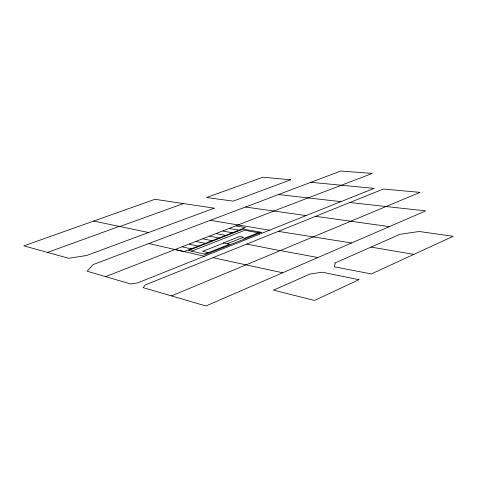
<?xml version="1.0" encoding="UTF-8"?>
<svg xmlns="http://www.w3.org/2000/svg" width="477" height="477" viewBox="0 0 477 477"><rect width="100%" height="100%" fill="white"/><g stroke="black" fill="none" stroke-linecap="round" stroke-linejoin="round"><path stroke-width="0.72" d="M349.85 202.528L425.699 210.9L205.891 305.978L143.219 287.643L145.086 285.031L383.323 189.047L420.064 192.362L171.47 295.907M227.177 243.747L243.64 237.2L239.728 236.473L223.319 242.966L229.52 244.218L204.663 254.122M258.385 232.716L243.848 238.512L245.148 238.756M223.713 243.049L202.683 251.379L208.383 252.637M191.599 251.176L244.677 230.319L259.703 232.949M105.554 276.624L273.5 211.15L372.304 173.431L340.757 171.022L93.2 264.568L87.124 271.234L130.603 283.94L137.591 282.921L374.075 188.391L310.903 182.303M47.539 252.434L119.232 226.396M119.781 226.515L183.46 203.56M278.52 194.55L340.93 201.64M389.321 226.635L315.625 216.319M306.055 215.586L245.482 207.03M278.288 231.363L351.549 242.984M210.321 220.314L269.511 230.188M371.028 247.08L413.851 254.39M236.091 225.985L245.482 227.595L184.164 251.6L175.292 249.572M229.568 228.513L238.905 230.17M222.992 231.065L232.275 232.764M280.571 250.604L317.903 257.538M216.355 233.641L225.585 235.382M209.659 236.234L218.836 238.029M246.752 244.069L280.393 250.687M202.91 238.858L212.026 240.694M196.095 241.499L205.152 243.383M93.653 221.066L148.603 232.52M221.71 247.33L222.986 247.593M189.22 244.164L198.217 246.096M212.951 257.687L282.64 272.778M182.286 246.859L191.223 248.839M148.836 243.544L204.377 256.221M335.122 262.934L334.437 266.804L371.339 273.941L453.15 236.3L419.164 231.494L399.911 234.32L335.122 262.934M358.919 279.683L314.57 300.462L273.488 290.153L310.133 273.977L322.333 272.236L358.919 279.683M261.36 232.287L205.915 254.402L188.558 250.491L243.133 229.103L261.36 232.287M214.256 208.169L86.599 255.511L68.688 258.301L23.85 245.858L154.947 199.297L214.256 208.169M290.726 179.799L233.235 201.127L206.481 197.526L262.934 177.2L290.726 179.799"/></g></svg>
